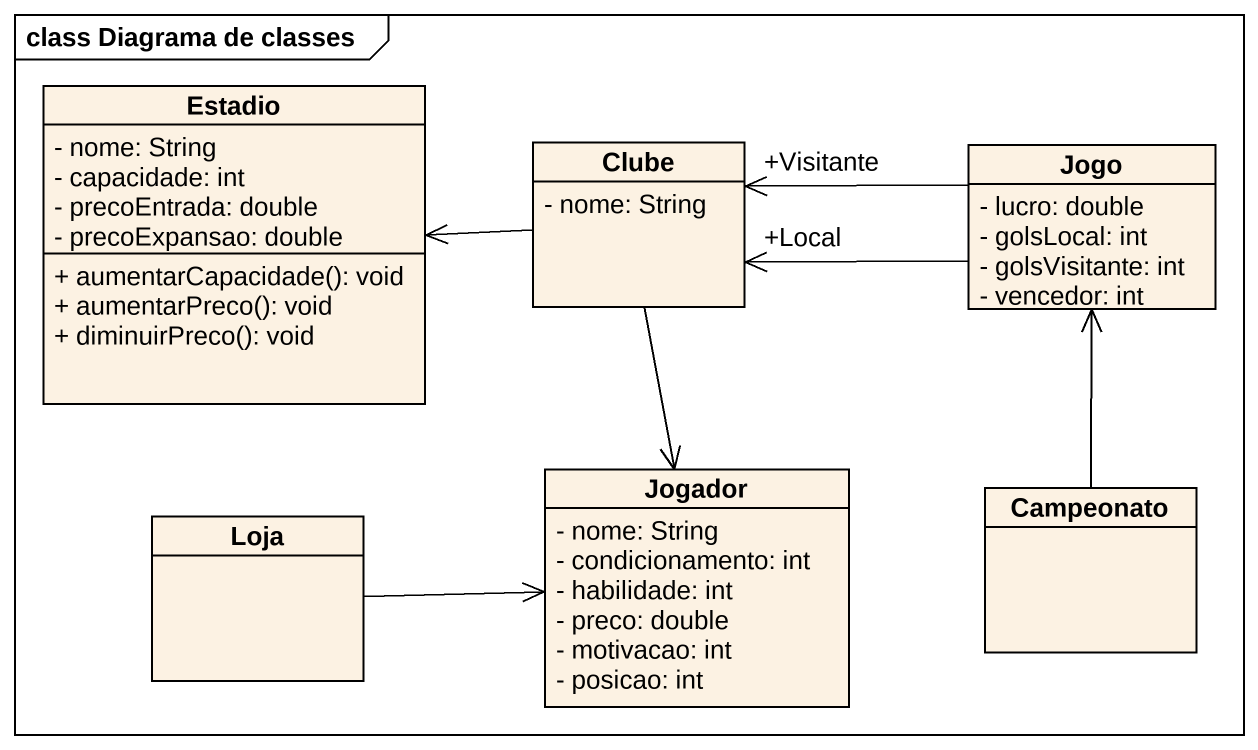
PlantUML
@startuml
mainframe class Diagrama de classes
hide circle
hide empty members
skinparam classAttributeIconSize 0
class Estadio {
  - nome: String
  - capacidade: int
  - precoEntrada: double
  - precoExpansao: double
  + aumentarCapacidade(): void
  + aumentarPreco(): void
  + diminuirPreco(): void
}
class Clube {
  - nome: String
}
class Jogo {
  - lucro: double
  - golsLocal: int
  - golsVisitante: int
  - vencedor: int
}
class Loja
class Jogador {
  - nome: String
  - condicionamento: int
  - habilidade: int
  - preco: double
  - motivacao: int
  - posicao: int
}
class Campeonato
Clube -left-> Estadio
Clube --> Jogador
Jogo -left-> "+Visitante" Clube
Jogo -left-> "+Local" Clube
Loja -right-> Jogador
Campeonato -up-> Jogo
@enduml
